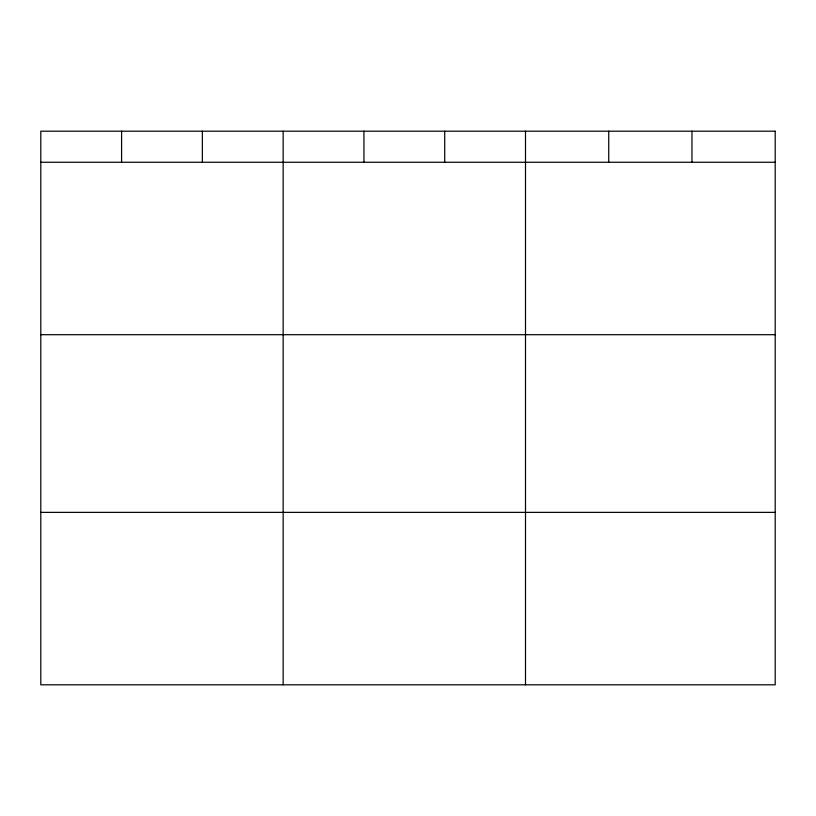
<?xml version="1.0" encoding="UTF-8"?>
<svg xmlns="http://www.w3.org/2000/svg" width="816" height="816" viewBox="0 0 816 816"><rect width="100%" height="100%" fill="white"/><g stroke="black" fill="none" stroke-linecap="round" stroke-linejoin="round"><path stroke-width="1.22" d="M40.8 162.262L775.2 162.262M40.8 334.703L775.2 334.703M40.8 512.366L775.2 512.366M691.968 131.192L691.968 162.262M608.736 131.192L608.736 162.262M525.504 131.192L525.504 684.808M444.72 131.192L444.72 162.262M363.936 131.192L363.936 162.262M283.152 131.192L283.152 684.808M202.368 131.192L202.368 162.262M121.584 131.192L121.584 162.262M775.2 131.192L40.8 131.192L40.8 684.808L775.2 684.808L775.2 131.192"/></g></svg>
